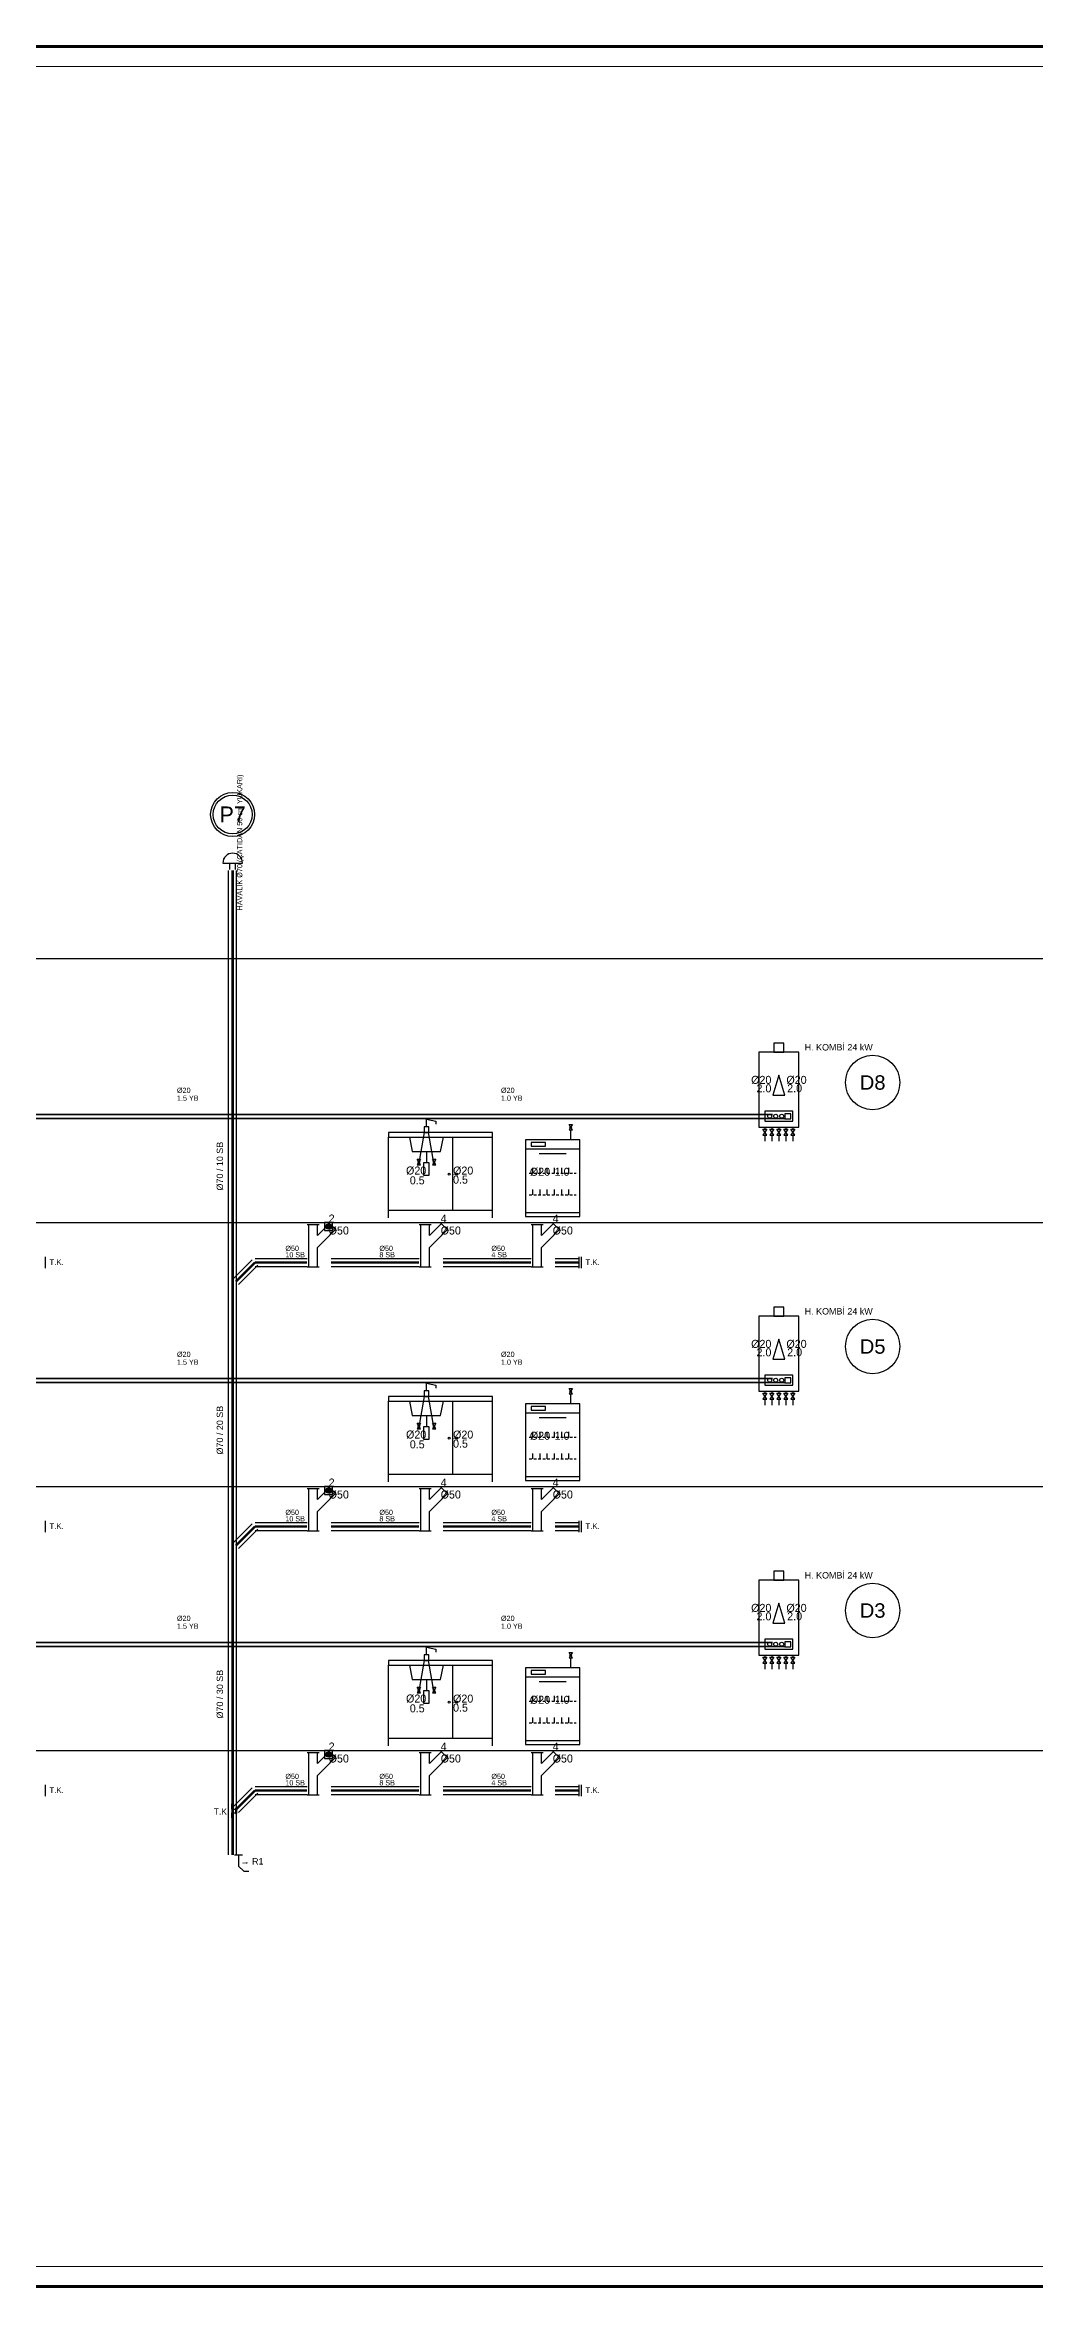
# Model space of a CAD drawing. Header units: centimetres. Extents: x -3962 to 31822, y -2 to 2802.
# Drawn here: x 23435 to 24672, y -2 to 2802 of the extents above; entities that cross this region are included whole.
import ezdxf
from ezdxf.enums import TextEntityAlignment as Align

# ---------------------------------------------------------------- set-up
doc = ezdxf.new("R2010")
doc.units = ezdxf.units.CM
doc.linetypes.add('BASMA HATTI', pattern=[31, 25, -6])
doc.linetypes.add('PIS', pattern=[38, 30, -8])
for name, color, linetype in [('ROTAS-CIHAZ', 135, 'CONTINUOUS'), ('ROTAS-PAFTA', 7, 'CONTINUOUS'), ('ROTAS-PIS-SU-BORUSU', 6, 'PIS'), ('ROTAS-PISSU-CAP', 211, 'CONTINUOUS'), ('ROTAS-PISSU-KOLONNO', 211, 'CONTINUOUS'), ('ROTAS-PVC', 43, 'CONTINUOUS'), ('ROTAS-SEMA', 8, 'CONTINUOUS'), ('ROTAS-SICAKSU-BORU', 1, 'BASMA HATTI'), ('ROTAS-SOGUKSU-BORU', 5, 'CONTINUOUS'), ('ROTAS-TEFRIS', 15, 'CONTINUOUS')]:
    doc.layers.add(name, color=color, linetype=linetype)
doc.styles.add('ROTAS', font='arial.ttf')

# ---------------------------------------------------------------- blocks, each defined once
blk = doc.blocks.new('ROTAS-YER-SUZGECI-DN50-SEMA')
for p, q in [((-3.3, -5), (3.3, -5)), ((-3.1, -3.9), (3.1, -3.9)), ((-3.1, -6.1), (3.1, -6.1)), ((-2.4, -2.7), (2.4, -2.7)), ((-2.4, -7.3), (2.4, -7.3))]:
    blk.add_line(p, q)
blk.add_lwpolyline([(-5, -10), (5, -10), (5, 0), (-5, 0)], close=True)
blk.add_circle((0, -5), 3.33)
for tag, p in [('PS', (0, 5)), ('PSCP', (0, -10))]:
    blk.add_attdef(tag, text='', height=10).set_placement(p, align=Align.MIDDLE_LEFT)
blk = doc.blocks.new('ROTAS-PVC-CATAL-SAG')
for p, q in [((9.7, -10.5), (-0.8, 0)), ((-26.7, -2.4), (-11.8, -2.4)), ((-24.6, -55.5), (-24.6, -2.4)), ((-14, -16.1), (0.7, -1.5)), ((-14, -16.1), (-14, -2.4)), ((-14, -31.2), (8.2, -9)), ((-26.7, -55.5), (-11.8, -55.5)), ((-14, -55.5), (-14, -31.2))]:
    blk.add_line(p, q)
blk = doc.blocks.new('ROTAS-EVIYE-SEMA')
for p, q in [((-27.2, 72.2), (-20.1, 112.4)), ((-8.3, 72.2), (-15.4, 112.4)), ((-65, 6), (-65, 106.5)), ((-17.7, 88.8), (-17.7, 74.6)), ((15.4, 15.5), (15.4, 106.5)), ((65, 6), (65, 106.5)), ((-65, 15.5), (65, 15.5))]:
    blk.add_line(p, q)
for points in [[(-65, 106.5), (65, 106.5), (65, 112.4), (-65, 112.4)], [(-20.7, 112.4), (-14.8, 112.4), (-14.8, 119.5), (-20.7, 119.5)], [(-29.3, 79.3), (-25.1, 79.3), (-27.2, 75.8)], [(-29.3, 72.2), (-25.1, 72.2), (-27.2, 75.8)], [(-21.3, 59.2), (-14.2, 59.2), (-14.2, 74.6), (-21.3, 74.6)], [(-10.4, 79.3), (-6.1, 79.3), (-8.3, 75.8)], [(-10.4, 72.2), (-6.1, 72.2), (-8.3, 75.8)]]:
    blk.add_lwpolyline(points, close=True)
for points in [[(-17.7, 119.5), (-17.7, 129), (-5.9, 126.6), (-5.9, 123)], [(-39, 106.5), (-35.5, 88.8), (0, 88.8), (3.5, 106.5)]]:
    blk.add_lwpolyline(points)
for centre, radius in [((-27.2, 75.8), 1.06), ((-8.3, 75.8), 1.06), ((10.6, 60.4), 1.42), ((20.1, 60.4), 1.42)]:
    blk.add_circle(centre, radius)
for tag, p in [('SCCP', (-18, 65)), ('SC', (-20, 52.7))]:
    blk.add_attdef(tag, text='', height=10).set_placement(p, align=Align.MIDDLE_RIGHT)
for tag, p in [('SOCP', (15.5, 64.9)), ('SO', (15.5, 53.6)), ('PS', (0, 5)), ('PSCP', (0, -10))]:
    blk.add_attdef(tag, text='', height=10).set_placement(p, align=Align.MIDDLE_LEFT)
blk = doc.blocks.new('ROTAS-BULASIK-MAKINESI-SEMA')
for p, q in [((22.5, 115.7), (22.5, 103.3)), ((-33.8, 92), (33.8, 92)), ((-16.9, 86.4), (16.9, 86.4)), ((-29.3, 61.6), (-25.9, 61.6)), ((-24.8, 61.6), (-24.8, 68.4)), ((-23.7, 61.6), (-20.3, 61.6)), ((-18, 61.6), (-14.7, 61.6)), ((-15.8, 61.6), (-15.8, 68.4)), ((-12.4, 61.6), (-9, 61.6)), ((-6.8, 61.6), (-6.8, 68.4)), ((-6.8, 61.6), (-3.4, 61.6)), ((-1.1, 61.6), (2.3, 61.6)), ((2.3, 61.6), (2.3, 68.4)), ((4.5, 61.6), (7.9, 61.6)), ((10.1, 61.6), (13.5, 61.6)), ((11.3, 61.6), (11.3, 68.4)), ((15.8, 61.6), (19.2, 61.6)), ((20.3, 61.6), (20.3, 68.4)), ((21.4, 61.6), (24.8, 61.6)), ((27, 61.6), (29.3, 61.6)), ((-29.3, 34.6), (-25.9, 34.6)), ((-24.8, 34.6), (-24.8, 41.3)), ((-23.7, 34.6), (-20.3, 34.6)), ((-18, 34.6), (-14.7, 34.6)), ((-15.8, 34.6), (-15.8, 41.3)), ((-12.4, 34.6), (-9, 34.6)), ((-6.8, 34.6), (-6.8, 41.3)), ((-6.8, 34.6), (-3.4, 34.6)), ((-1.1, 34.6), (2.3, 34.6)), ((2.3, 34.6), (2.3, 41.3)), ((4.5, 34.6), (7.9, 34.6)), ((10.1, 34.6), (13.5, 34.6)), ((11.3, 34.6), (11.3, 41.3)), ((15.8, 34.6), (19.2, 34.6)), ((20.3, 34.6), (20.3, 41.3)), ((21.4, 34.6), (24.8, 34.6)), ((27, 34.6), (29.3, 34.6))]:
    blk.add_line(p, q)
for points in [[(20.5, 122.5), (24.6, 122.5), (22.5, 119.1)], [(20.5, 115.7), (24.6, 115.7), (22.5, 119.1)], [(-33.8, 7.5), (33.8, 7.5), (33.8, 103.3), (-33.8, 103.3)], [(-27, 95.4), (-9, 95.4), (-9, 99.9), (-27, 99.9)], [(-33.8, 7.5), (33.8, 7.5), (33.8, 12), (-33.8, 12)]]:
    blk.add_lwpolyline(points, close=True)
blk.add_circle((22.5, 119.1), 1.01)
blk.add_attdef('SOCP', text='', height=10).set_placement((-3.2, 63.4), align=Align.MIDDLE_RIGHT)
for tag, p in [('SO', (2.5, 63.4)), ('PS', (0, 5)), ('PSCP', (0, -10))]:
    blk.add_attdef(tag, text='', height=10).set_placement(p, align=Align.MIDDLE_LEFT)
blk = doc.blocks.new('ROTAS-PIS-SU-CAP-SB')
for tag, p in [('PSCP_001', (0.83, 1.29)), ('PS_001', (0.83, 0.07))]:
    blk.add_attdef(tag, p, '', height=1)
blk = doc.blocks.new('ROTAS-KOMBI-SEMA')
for p, q in [((-24.9, 119.1), (-24.9, 116.6)), ((-16.2, 119.1), (-16.2, 116.6)), ((-7.4, 119.1), (-7.4, 116.6)), ((1.3, 119.1), (1.3, 116.6)), ((10.1, 119.1), (10.1, 116.6)), ((-24.9, 109.1), (-24.9, 101.6)), ((-16.2, 109.1), (-16.2, 101.6)), ((-7.4, 109.1), (-7.4, 101.6)), ((1.3, 109.1), (1.3, 101.6)), ((10.1, 109.1), (10.1, 101.6))]:
    blk.add_line(p, q)
for points in [[(-32.4, 119.1), (17.6, 119.1), (17.6, 212.9), (-32.4, 212.9)], [(-13.7, 212.9), (-1.2, 212.9), (-1.2, 224.1), (-13.7, 224.1)], [(-14.9, 159.1), (0.1, 159.1), (-7.4, 184.1)], [(-27.4, 116.6), (-22.4, 116.6), (-24.9, 112.9)], [(-27.4, 109.1), (-22.4, 109.1), (-24.9, 112.9)], [(-24.9, 126.6), (10.1, 126.6), (10.1, 139.1), (-24.9, 139.1)], [(-18.7, 116.6), (-13.7, 116.6), (-16.2, 112.9)], [(-18.7, 109.1), (-13.7, 109.1), (-16.2, 112.9)], [(-9.9, 116.6), (-4.9, 116.6), (-7.4, 112.9)], [(-9.9, 109.1), (-4.9, 109.1), (-7.4, 112.9)], [(-1.2, 116.6), (3.8, 116.6), (1.3, 112.9)], [(-1.2, 109.1), (3.8, 109.1), (1.3, 112.9)], [(0.1, 129.7), (7.6, 129.7), (7.6, 136), (0.1, 136)], [(7.6, 116.6), (12.6, 116.6), (10.1, 112.9)], [(7.6, 109.1), (12.6, 109.1), (10.1, 112.9)]]:
    blk.add_lwpolyline(points, close=True)
for centre in [(-18.7, 132.9), (-11.2, 132.9), (-3.7, 132.9)]:
    blk.add_circle(centre, 2.5)
for tag, p in [('SCCP', (-16.6, 178.3)), ('SC', (-16.6, 167.7))]:
    blk.add_attdef(tag, text='', height=10).set_placement(p, align=Align.MIDDLE_RIGHT)
for tag, p in [('SOCP', (2.2, 178.3)), ('SO', (3.2, 167.9))]:
    blk.add_attdef(tag, text='', height=10).set_placement(p, align=Align.MIDDLE_LEFT)
blk = doc.blocks.new('ROTAS-TEMIZ-SU-CAP-MB')
for tag, p in [('SOCP_001', (0.83, 4.92)), ('SO_001', (0.83, 3.42)), ('SCCP_001', (0.83, 1.92)), ('SC_001', (0.83, 0.42))]:
    blk.add_attdef(tag, p, '', height=1)
blk = doc.blocks.new('ROTAS-KOLON-HAVALIK-SAPKASI')
for p, q in [((-7.7, 5.8), (7.7, 5.8)), ((-2.1, 0.7), (-2.1, 5.8)), ((2.1, 0.7), (2.1, 5.8))]:
    blk.add_line(p, q)
blk.add_arc((0, 5.8), 7.69, 0, 180)
blk = doc.blocks.new('ROTAS-PIS-SU-KOLON-NO')
for radius in [27.5, 24.3]:
    blk.add_circle((0, 0), radius)
blk.add_attdef('K', text='', height=20).set_placement((0, 0), align=Align.MIDDLE_CENTER)
blk = doc.blocks.new('ROTAS-TEMIZLEME-KAPAGI-KOLON')
for p, q in [((-6.6, -11), (-6.6, 11)), ((-1.1, 2.8), (-1.1, 11)), ((-1.1, 2.8), (4.4, 2.8)), ((5.5, -1.8), (5.5, 1.8)), ((-1.1, -11), (-1.1, -2.8)), ((-1.1, -2.8), (4.4, -2.8))]:
    blk.add_line(p, q)
blk.add_lwpolyline([(4.4, -4.1), (6.6, -4.1), (6.6, 4.1), (4.4, 4.1)], close=True)
blk.add_attdef('TK', (-29.6, -6), '', height=10)
blk = doc.blocks.new('ROTAS-PVC-DIRSEK')
blk.add_line((2.2, 0), (12.5, 0))
blk.add_lwpolyline([(7.4, 0), (7.4, -14), (13.8, -20.4), (20.3, -20.4)])

msp = doc.modelspace()

# ---------------------------------------------------------------- linework, layer by layer
at = {"layer": 'ROTAS-PAFTA'}
for points, const_width in [([(15040, 0), (26330, 0), (26330, 2800), (15040, 2800)], 4), ([(15065, 25), (26305, 25), (26305, 2775), (15065, 2775)], 1)]:
    msp.add_lwpolyline(points, close=True, dxfattribs=dict(at, const_width=const_width))
at = {"layer": 'ROTAS-PIS-SU-BORUSU', "const_width": 3}
for points in [[(23670, 539.5), (23670, 1770)], [(23698, 1280), (23674, 1256)], [(23698, 1280), (23763, 1280)], [(23793, 1280), (23903, 1280)], [(23933, 1280), (24043, 1280)], [(24073, 1280), (24103, 1280)], [(23698, 950), (23674, 926)], [(23698, 950), (23763, 950)], [(23793, 950), (23903, 950)], [(23933, 950), (24043, 950)], [(24073, 950), (24103, 950)], [(23698, 620), (23674, 596)], [(23698, 620), (23763, 620)], [(23793, 620), (23903, 620)], [(23933, 620), (24043, 620)], [(24073, 620), (24103, 620)]]:
    msp.add_lwpolyline(points, dxfattribs=at)
at = {"layer": 'ROTAS-PISSU-KOLONNO'}
for centre in [(24470, 1505), (24470, 1175), (24470, 845)]:
    msp.add_circle(centre, 34, dxfattribs=at)
at = {"layer": 'ROTAS-PVC'}
for p, q in [((23665, 539.5), (23665, 1770)), ((23675, 539.5), (23675, 1770)), ((23436, 1273), (23436, 1287)), ((23694.5, 1283.5), (23670.5, 1259.5)), ((23701.5, 1276.5), (23677.5, 1252.5)), ((23698, 1285), (23763, 1285)), ((23698, 1275), (23763, 1275)), ((23793, 1285), (23903, 1285)), ((23793, 1275), (23903, 1275)), ((23933, 1285), (24043, 1285)), ((23933, 1275), (24043, 1275)), ((24073, 1285), (24103, 1285)), ((24073, 1275), (24103, 1275)), ((24103, 1273), (24103, 1287)), ((24106, 1273), (24106, 1287)), ((23436, 943), (23436, 957)), ((23694.5, 953.5), (23670.5, 929.5)), ((23698, 955), (23763, 955)), ((23793, 955), (23903, 955)), ((23933, 955), (24043, 955)), ((24073, 955), (24103, 955)), ((24103, 943), (24103, 957)), ((24106, 943), (24106, 957)), ((23701.5, 946.5), (23677.5, 922.5)), ((23698, 945), (23763, 945)), ((23793, 945), (23903, 945)), ((23933, 945), (24043, 945)), ((24073, 945), (24103, 945)), ((23436, 613), (23436, 627)), ((23694.5, 623.5), (23670.5, 599.5)), ((23698, 625), (23763, 625)), ((23793, 625), (23903, 625)), ((23933, 625), (24043, 625)), ((24073, 625), (24103, 625)), ((24103, 613), (24103, 627)), ((24106, 613), (24106, 627)), ((23701.5, 616.5), (23677.5, 592.5)), ((23698, 615), (23763, 615)), ((23793, 615), (23903, 615)), ((23933, 615), (24043, 615)), ((24073, 615), (24103, 615))]:
    msp.add_line(p, q, dxfattribs=at)
at = {"layer": 'ROTAS-SEMA'}
for points in [[(15140, 1660), (26230, 1660)], [(15140, 1330), (26230, 1330)], [(15140, 1000), (26230, 1000)], [(15140, 670), (26230, 670)]]:
    msp.add_lwpolyline(points, dxfattribs=at)
at = {"layer": 'ROTAS-SICAKSU-BORU', "const_width": 2}
for points in [[(24345, 1465), (22295, 1465)], [(24345, 1135), (22295, 1135)], [(24345, 805), (22295, 805)]]:
    msp.add_lwpolyline(points, dxfattribs=at)
at = {"layer": 'ROTAS-SOGUKSU-BORU', "const_width": 2}
for points in [[(22010, 1460), (24360, 1460)], [(22010, 1130), (24360, 1130)], [(22010, 800), (24360, 800)]]:
    msp.add_lwpolyline(points, dxfattribs=at)

# ---------------------------------------------------------------- block references
at = {"layer": 'ROTAS-TEFRIS'}
ref = msp.add_blockref('ROTAS-PIS-SU-KOLON-NO', (23670, 1840), dxfattribs=at)
ref.add_attrib('K', 'P7', dxfattribs={"height": 20}).set_placement((23670, 1840), align=Align.MIDDLE_CENTER)
at = {"layer": 'ROTAS-TEFRIS', "xscale": 1.6, "yscale": 1.6}
msp.add_blockref('ROTAS-KOLON-HAVALIK-SAPKASI', (23670, 1770), dxfattribs=at)
at = {"layer": 'ROTAS-TEFRIS'}
ref = msp.add_blockref('ROTAS-KOMBI-SEMA', (24360, 1330), dxfattribs=at)
ref.add_attrib('SO', '2.0', dxfattribs={"height": 10}).set_placement((24363.2, 1497.9), align=Align.MIDDLE_LEFT)
ref.add_attrib('SOCP', 'Ø20', dxfattribs={"height": 10}).set_placement((24362.2, 1508.3), align=Align.MIDDLE_LEFT)
ref.add_attrib('SC', '2.0', dxfattribs={"height": 10}).set_placement((24343.4, 1497.7), align=Align.MIDDLE_RIGHT)
ref.add_attrib('SCCP', 'Ø20', dxfattribs={"height": 10}).set_placement((24343.4, 1508.3), align=Align.MIDDLE_RIGHT)
ref = msp.add_blockref('ROTAS-TEMIZ-SU-CAP-MB', (23595, 1460), dxfattribs=dict(at, xscale=6.5, yscale=6.5))
ref.add_attrib('SO_001', '1.5 YB', (23600.4, 1482.2), dxfattribs={"height": 6.5})
ref.add_attrib('SOCP_001', 'Ø20', (23600.4, 1492), dxfattribs={"height": 6.5})
ref = msp.add_blockref('ROTAS-TEMIZ-SU-CAP-MB', (24000, 1460), dxfattribs=dict(at, xscale=6.5, yscale=6.5))
ref.add_attrib('SO_001', '1.0 YB', (24005.4, 1482.2), dxfattribs={"height": 6.5})
ref.add_attrib('SOCP_001', 'Ø20', (24005.4, 1492), dxfattribs={"height": 6.5})
ref = msp.add_blockref('ROTAS-EVIYE-SEMA', (23930, 1330), dxfattribs=at)
ref.add_attrib('SO', '0.5', dxfattribs={"height": 10}).set_placement((23945.5, 1383.6), align=Align.MIDDLE_LEFT)
ref.add_attrib('SOCP', 'Ø20', dxfattribs={"height": 10}).set_placement((23945.5, 1394.9), align=Align.MIDDLE_LEFT)
ref.add_attrib('SC', '0.5', dxfattribs={"height": 10}).set_placement((23910, 1382.7), align=Align.MIDDLE_RIGHT)
ref.add_attrib('SCCP', 'Ø20', dxfattribs={"height": 10}).set_placement((23912, 1395), align=Align.MIDDLE_RIGHT)
ref.add_attrib('PSCP', 'Ø50', dxfattribs={"height": 10}).set_placement((23930, 1320), align=Align.MIDDLE_LEFT)
ref.add_attrib('PS', '4', dxfattribs={"height": 10}).set_placement((23930, 1335), align=Align.MIDDLE_LEFT)
ref = msp.add_blockref('ROTAS-BULASIK-MAKINESI-SEMA', (24070, 1330), dxfattribs=at)
ref.add_attrib('SO', '1.0', dxfattribs={"height": 10}).set_placement((24072.5, 1393.4), align=Align.MIDDLE_LEFT)
ref.add_attrib('SOCP', 'Ø20', dxfattribs={"height": 10}).set_placement((24066.8, 1393.4), align=Align.MIDDLE_RIGHT)
ref.add_attrib('PSCP', 'Ø50', dxfattribs={"height": 10}).set_placement((24070, 1320), align=Align.MIDDLE_LEFT)
ref.add_attrib('PS', '4', dxfattribs={"height": 10}).set_placement((24070, 1335), align=Align.MIDDLE_LEFT)
for name, p in [('ROTAS-PVC-CATAL-SAG', (23790, 1330)), ('ROTAS-PVC-CATAL-SAG', (23930, 1330)), ('ROTAS-PVC-CATAL-SAG', (24070, 1330)), ('ROTAS-PVC-CATAL-SAG', (23790, 1000)), ('ROTAS-PVC-CATAL-SAG', (23930, 1000)), ('ROTAS-PVC-CATAL-SAG', (24070, 1000)), ('ROTAS-PVC-CATAL-SAG', (23790, 670)), ('ROTAS-PVC-CATAL-SAG', (23930, 670)), ('ROTAS-PVC-CATAL-SAG', (24070, 670)), ('ROTAS-PVC-DIRSEK', (23670, 539.5))]:
    msp.add_blockref(name, p, dxfattribs=at)
ref = msp.add_blockref('ROTAS-YER-SUZGECI-DN50-SEMA', (23790, 1330), dxfattribs=at)
ref.add_attrib('PSCP', 'Ø50', dxfattribs={"height": 10}).set_placement((23790, 1320), align=Align.MIDDLE_LEFT)
ref.add_attrib('PS', '2', dxfattribs={"height": 10}).set_placement((23790, 1335), align=Align.MIDDLE_LEFT)
ref = msp.add_blockref('ROTAS-PIS-SU-CAP-SB', (23730.5, 1286), dxfattribs=dict(at, xscale=6.5, yscale=6.5))
ref.add_attrib('PSCP_001', 'Ø50', (23735.9, 1294.4), dxfattribs={"height": 6.5})
ref.add_attrib('PS_001', '10 SB', (23735.9, 1286.4), dxfattribs={"height": 6.5})
ref = msp.add_blockref('ROTAS-PIS-SU-CAP-SB', (23848, 1286), dxfattribs=dict(at, xscale=6.5, yscale=6.5))
ref.add_attrib('PSCP_001', 'Ø50', (23853.4, 1294.4), dxfattribs={"height": 6.5})
ref.add_attrib('PS_001', '8 SB', (23853.4, 1286.4), dxfattribs={"height": 6.5})
ref = msp.add_blockref('ROTAS-PIS-SU-CAP-SB', (23988, 1286), dxfattribs=dict(at, xscale=6.5, yscale=6.5))
ref.add_attrib('PSCP_001', 'Ø50', (23993.4, 1294.4), dxfattribs={"height": 6.5})
ref.add_attrib('PS_001', '4 SB', (23993.4, 1286.4), dxfattribs={"height": 6.5})
ref = msp.add_blockref('ROTAS-KOMBI-SEMA', (24360, 1000), dxfattribs=at)
ref.add_attrib('SO', '2.0', dxfattribs={"height": 10}).set_placement((24363.2, 1167.9), align=Align.MIDDLE_LEFT)
ref.add_attrib('SOCP', 'Ø20', dxfattribs={"height": 10}).set_placement((24362.2, 1178.3), align=Align.MIDDLE_LEFT)
ref.add_attrib('SC', '2.0', dxfattribs={"height": 10}).set_placement((24343.4, 1167.7), align=Align.MIDDLE_RIGHT)
ref.add_attrib('SCCP', 'Ø20', dxfattribs={"height": 10}).set_placement((24343.4, 1178.3), align=Align.MIDDLE_RIGHT)
ref = msp.add_blockref('ROTAS-TEMIZ-SU-CAP-MB', (23595, 1130), dxfattribs=dict(at, xscale=6.5, yscale=6.5))
ref.add_attrib('SO_001', '1.5 YB', (23600.4, 1152.2), dxfattribs={"height": 6.5})
ref.add_attrib('SOCP_001', 'Ø20', (23600.4, 1162), dxfattribs={"height": 6.5})
ref = msp.add_blockref('ROTAS-TEMIZ-SU-CAP-MB', (24000, 1130), dxfattribs=dict(at, xscale=6.5, yscale=6.5))
ref.add_attrib('SO_001', '1.0 YB', (24005.4, 1152.2), dxfattribs={"height": 6.5})
ref.add_attrib('SOCP_001', 'Ø20', (24005.4, 1162), dxfattribs={"height": 6.5})
ref = msp.add_blockref('ROTAS-EVIYE-SEMA', (23930, 1000), dxfattribs=at)
ref.add_attrib('SO', '0.5', dxfattribs={"height": 10}).set_placement((23945.5, 1053.6), align=Align.MIDDLE_LEFT)
ref.add_attrib('SOCP', 'Ø20', dxfattribs={"height": 10}).set_placement((23945.5, 1064.9), align=Align.MIDDLE_LEFT)
ref.add_attrib('SC', '0.5', dxfattribs={"height": 10}).set_placement((23910, 1052.7), align=Align.MIDDLE_RIGHT)
ref.add_attrib('SCCP', 'Ø20', dxfattribs={"height": 10}).set_placement((23912, 1065), align=Align.MIDDLE_RIGHT)
ref.add_attrib('PSCP', 'Ø50', dxfattribs={"height": 10}).set_placement((23930, 990), align=Align.MIDDLE_LEFT)
ref.add_attrib('PS', '4', dxfattribs={"height": 10}).set_placement((23930, 1005), align=Align.MIDDLE_LEFT)
ref = msp.add_blockref('ROTAS-BULASIK-MAKINESI-SEMA', (24070, 1000), dxfattribs=at)
ref.add_attrib('SO', '1.0', dxfattribs={"height": 10}).set_placement((24072.5, 1063.4), align=Align.MIDDLE_LEFT)
ref.add_attrib('SOCP', 'Ø20', dxfattribs={"height": 10}).set_placement((24066.8, 1063.4), align=Align.MIDDLE_RIGHT)
ref.add_attrib('PSCP', 'Ø50', dxfattribs={"height": 10}).set_placement((24070, 990), align=Align.MIDDLE_LEFT)
ref.add_attrib('PS', '4', dxfattribs={"height": 10}).set_placement((24070, 1005), align=Align.MIDDLE_LEFT)
ref = msp.add_blockref('ROTAS-YER-SUZGECI-DN50-SEMA', (23790, 1000), dxfattribs=at)
ref.add_attrib('PSCP', 'Ø50', dxfattribs={"height": 10}).set_placement((23790, 990), align=Align.MIDDLE_LEFT)
ref.add_attrib('PS', '2', dxfattribs={"height": 10}).set_placement((23790, 1005), align=Align.MIDDLE_LEFT)
ref = msp.add_blockref('ROTAS-PIS-SU-CAP-SB', (23730.5, 956), dxfattribs=dict(at, xscale=6.5, yscale=6.5))
ref.add_attrib('PSCP_001', 'Ø50', (23735.9, 964.4), dxfattribs={"height": 6.5})
ref.add_attrib('PS_001', '10 SB', (23735.9, 956.4), dxfattribs={"height": 6.5})
ref = msp.add_blockref('ROTAS-PIS-SU-CAP-SB', (23848, 956), dxfattribs=dict(at, xscale=6.5, yscale=6.5))
ref.add_attrib('PSCP_001', 'Ø50', (23853.4, 964.4), dxfattribs={"height": 6.5})
ref.add_attrib('PS_001', '8 SB', (23853.4, 956.4), dxfattribs={"height": 6.5})
ref = msp.add_blockref('ROTAS-PIS-SU-CAP-SB', (23988, 956), dxfattribs=dict(at, xscale=6.5, yscale=6.5))
ref.add_attrib('PSCP_001', 'Ø50', (23993.4, 964.4), dxfattribs={"height": 6.5})
ref.add_attrib('PS_001', '4 SB', (23993.4, 956.4), dxfattribs={"height": 6.5})
ref = msp.add_blockref('ROTAS-KOMBI-SEMA', (24360, 670), dxfattribs=at)
ref.add_attrib('SO', '2.0', dxfattribs={"height": 10}).set_placement((24363.2, 837.9), align=Align.MIDDLE_LEFT)
ref.add_attrib('SOCP', 'Ø20', dxfattribs={"height": 10}).set_placement((24362.2, 848.3), align=Align.MIDDLE_LEFT)
ref.add_attrib('SC', '2.0', dxfattribs={"height": 10}).set_placement((24343.4, 837.7), align=Align.MIDDLE_RIGHT)
ref.add_attrib('SCCP', 'Ø20', dxfattribs={"height": 10}).set_placement((24343.4, 848.3), align=Align.MIDDLE_RIGHT)
ref = msp.add_blockref('ROTAS-TEMIZ-SU-CAP-MB', (23595, 800), dxfattribs=dict(at, xscale=6.5, yscale=6.5))
ref.add_attrib('SO_001', '1.5 YB', (23600.4, 822.2), dxfattribs={"height": 6.5})
ref.add_attrib('SOCP_001', 'Ø20', (23600.4, 832), dxfattribs={"height": 6.5})
ref = msp.add_blockref('ROTAS-TEMIZ-SU-CAP-MB', (24000, 800), dxfattribs=dict(at, xscale=6.5, yscale=6.5))
ref.add_attrib('SO_001', '1.0 YB', (24005.4, 822.2), dxfattribs={"height": 6.5})
ref.add_attrib('SOCP_001', 'Ø20', (24005.4, 832), dxfattribs={"height": 6.5})
ref = msp.add_blockref('ROTAS-EVIYE-SEMA', (23930, 670), dxfattribs=at)
ref.add_attrib('SO', '0.5', dxfattribs={"height": 10}).set_placement((23945.5, 723.6), align=Align.MIDDLE_LEFT)
ref.add_attrib('SOCP', 'Ø20', dxfattribs={"height": 10}).set_placement((23945.5, 734.9), align=Align.MIDDLE_LEFT)
ref.add_attrib('SC', '0.5', dxfattribs={"height": 10}).set_placement((23910, 722.7), align=Align.MIDDLE_RIGHT)
ref.add_attrib('SCCP', 'Ø20', dxfattribs={"height": 10}).set_placement((23912, 735), align=Align.MIDDLE_RIGHT)
ref.add_attrib('PSCP', 'Ø50', dxfattribs={"height": 10}).set_placement((23930, 660), align=Align.MIDDLE_LEFT)
ref.add_attrib('PS', '4', dxfattribs={"height": 10}).set_placement((23930, 675), align=Align.MIDDLE_LEFT)
ref = msp.add_blockref('ROTAS-BULASIK-MAKINESI-SEMA', (24070, 670), dxfattribs=at)
ref.add_attrib('SO', '1.0', dxfattribs={"height": 10}).set_placement((24072.5, 733.4), align=Align.MIDDLE_LEFT)
ref.add_attrib('SOCP', 'Ø20', dxfattribs={"height": 10}).set_placement((24066.8, 733.4), align=Align.MIDDLE_RIGHT)
ref.add_attrib('PSCP', 'Ø50', dxfattribs={"height": 10}).set_placement((24070, 660), align=Align.MIDDLE_LEFT)
ref.add_attrib('PS', '4', dxfattribs={"height": 10}).set_placement((24070, 675), align=Align.MIDDLE_LEFT)
ref = msp.add_blockref('ROTAS-YER-SUZGECI-DN50-SEMA', (23790, 670), dxfattribs=at)
ref.add_attrib('PSCP', 'Ø50', dxfattribs={"height": 10}).set_placement((23790, 660), align=Align.MIDDLE_LEFT)
ref.add_attrib('PS', '2', dxfattribs={"height": 10}).set_placement((23790, 675), align=Align.MIDDLE_LEFT)
ref = msp.add_blockref('ROTAS-PIS-SU-CAP-SB', (23730.5, 626), dxfattribs=dict(at, xscale=6.5, yscale=6.5))
ref.add_attrib('PSCP_001', 'Ø50', (23735.9, 634.4), dxfattribs={"height": 6.5})
ref.add_attrib('PS_001', '10 SB', (23735.9, 626.4), dxfattribs={"height": 6.5})
ref = msp.add_blockref('ROTAS-PIS-SU-CAP-SB', (23848, 626), dxfattribs=dict(at, xscale=6.5, yscale=6.5))
ref.add_attrib('PSCP_001', 'Ø50', (23853.4, 634.4), dxfattribs={"height": 6.5})
ref.add_attrib('PS_001', '8 SB', (23853.4, 626.4), dxfattribs={"height": 6.5})
ref = msp.add_blockref('ROTAS-PIS-SU-CAP-SB', (23988, 626), dxfattribs=dict(at, xscale=6.5, yscale=6.5))
ref.add_attrib('PSCP_001', 'Ø50', (23993.4, 634.4), dxfattribs={"height": 6.5})
ref.add_attrib('PS_001', '4 SB', (23993.4, 626.4), dxfattribs={"height": 6.5})
ref = msp.add_blockref('ROTAS-TEMIZLEME-KAPAGI-KOLON', (23670, 594.5), dxfattribs=dict(at, xscale=0.8, yscale=0.8))
ref.add_attrib('TK', 'T.K.', (23646.3, 589.7), dxfattribs={"height": 8})

# ---------------------------------------------------------------- texts
at = {"layer": 'ROTAS-CIHAZ', "style": 'ROTAS'}
for p in [(24385, 1545), (24385, 1215), (24385, 885)]:
    msp.add_text('H. KOMBİ 24 kW', height=8, dxfattribs=at).set_placement(p)
at = {"layer": 'ROTAS-PISSU-CAP', "style": 'ROTAS'}
for s, height, p in [('HAVALIK Ø70 (ÇATIDAN 50 cm YUKARI)', 6.5, (23682, 1720)), ('Ø70 / 10 SB', 8, (23658, 1370)), ('Ø70 / 20 SB', 8, (23658, 1040)), ('Ø70 / 30 SB', 8, (23658, 710))]:
    msp.add_text(s, height=height, rotation=90, dxfattribs=at).set_placement(p)
for s, height, p in [('T.K.', 7, (23441, 1277)), ('T.K.', 7, (24111, 1277)), ('T.K.', 7, (23441, 947)), ('T.K.', 7, (24111, 947)), ('T.K.', 7, (23441, 617)), ('T.K.', 7, (24111, 617)), ('→ R1', 8, (23680, 527.5))]:
    msp.add_text(s, height=height, dxfattribs=at).set_placement(p)
at = {"layer": 'ROTAS-PISSU-KOLONNO', "style": 'ROTAS'}
for s, p in [('D8', (24470, 1505)), ('D5', (24470, 1175)), ('D3', (24470, 845))]:
    msp.add_text(s, height=18, dxfattribs=at).set_placement(p, align=Align.MIDDLE_CENTER)

doc.saveas('drawing.dxf')
